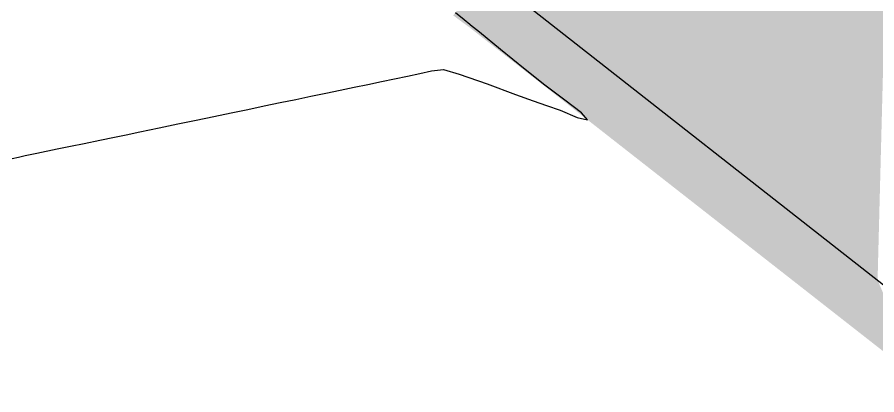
# Model space of a CAD drawing. Header units: millimetres. Extents: x 340454 to 342791, y 6993867 to 6995092.
# Drawn here: x 340753.27 to 340762.65, y 6994571.22 to 6994575.33 of the extents above; entities that cross this region are included whole.
import ezdxf

# ---------------------------------------------------------------- set-up
doc = ezdxf.new("R2010")
doc.units = ezdxf.units.MM
doc.header["$LTSCALE"] = 10
for name, color, linetype in [('A-MODELAGEM', 7, 'Continuous'), ('F-HZ-CORREDOR-FEAT', 2, 'Continuous'), ('T-HM-CURVA_INTERMEDIARIA', 45, 'Continuous')]:
    doc.layers.add(name, color=color, linetype=linetype)

msp = doc.modelspace()

# ---------------------------------------------------------------- linework, layer by layer
at = {"lineweight": 20}
msp.add_lwpolyline([(340782.2703, 6994557.1014), (340785.611, 6994569.974), (340769.737, 6994591.4125), (340755.7423, 6994581.1048), (340753.6414, 6994579.5354), (340782.2703, 6994557.1014)], close=True, dxfattribs=at)
msp.add_lwpolyline([(340753.6414, 6994579.5354), (340741.1862, 6994570.321, 0.137363), (340740.1932, 6994569.0438), (340779.0267, 6994544.6031), (340782.2703, 6994557.1014), (340753.6414, 6994579.5354)], format="xyb", close=True, dxfattribs=at)
at = {"layer": 'A-MODELAGEM', "color": 11, "linetype": 'Continuous', "lineweight": -3}
for points in [[(340762.937, 6994583.0727), (340762.3315, 6994582.0693), (340762.6614, 6994572.4672)], [(340762.3315, 6994582.0693), (340762.0825, 6994581.6567), (340761.8409, 6994573.1101)], [(340762.3315, 6994582.0693), (340761.8409, 6994573.1101), (340762.6614, 6994572.4672)], [(340762.0825, 6994581.6567), (340761.5485, 6994580.7716), (340761.8409, 6994573.1101)], [(340761.5485, 6994580.7716), (340761.2216, 6994580.2299), (340761.0205, 6994573.753)], [(340761.5485, 6994580.7716), (340761.0205, 6994573.753), (340761.8409, 6994573.1101)], [(340761.2216, 6994580.2299), (340760.7746, 6994579.4892), (340761.0205, 6994573.753)], [(340760.7746, 6994579.4892), (340760.3515, 6994578.7881), (340761.0205, 6994573.753)], [(340760.3515, 6994578.7881), (340760.0131, 6994578.2273), (340760.2, 6994574.3959)], [(340760.3515, 6994578.7881), (340760.2, 6994574.3959), (340761.0205, 6994573.753)], [(340760.0131, 6994578.2273), (340759.4685, 6994577.3248), (340760.2, 6994574.3959)], [(340759.4685, 6994577.3248), (340759.2692, 6994576.9944), (340759.3796, 6994575.0388)], [(340759.4685, 6994577.3248), (340759.3796, 6994575.0388), (340760.2, 6994574.3959)], [(340759.2692, 6994576.9944), (340758.5657, 6994575.8287), (340759.3796, 6994575.0388)], [(340758.3903, 6994575.8141), (340758.029, 6994575.353), (340758.2022, 6994575.2263)], [(340758.3903, 6994575.8141), (340758.2022, 6994575.2263), (340758.5034, 6994575.7254)], [(340758.5657, 6994575.8287), (340758.5591, 6994575.6818), (340759.3796, 6994575.0388)], [(340758.5034, 6994575.7254), (340758.2022, 6994575.2263), (340758.5591, 6994575.6818)], [(340758.5591, 6994575.6818), (340758.2022, 6994575.2263), (340759.0233, 6994574.5841)], [(340758.5591, 6994575.6818), (340759.0233, 6994574.5841), (340759.3796, 6994575.0388)], [(340759.3796, 6994575.0388), (340759.0233, 6994574.5841), (340759.8443, 6994573.942)], [(340759.3796, 6994575.0388), (340759.8443, 6994573.942), (340760.2, 6994574.3959)], [(340760.2, 6994574.3959), (340759.8443, 6994573.942), (340760.6654, 6994573.2999)], [(340760.2, 6994574.3959), (340760.6654, 6994573.2999), (340761.0205, 6994573.753)], [(340761.0205, 6994573.753), (340760.6654, 6994573.2999), (340761.4865, 6994572.6578)], [(340761.0205, 6994573.753), (340761.4865, 6994572.6578), (340761.8409, 6994573.1101)], [(340761.8409, 6994573.1101), (340761.4865, 6994572.6578), (340762.3075, 6994572.0156)], [(340761.8409, 6994573.1101), (340762.3075, 6994572.0156), (340762.6614, 6994572.4672)], [(340762.6614, 6994572.4672), (340762.3075, 6994572.0156), (340763.1286, 6994571.3735)]]:
    msp.add_solid(points, dxfattribs=at)
at = {"layer": 'F-HZ-CORREDOR-FEAT', "color": 2, "linetype": 'Continuous', "lineweight": -3}
msp.add_polyline3d([(340782.2591, 6994557.1101, 730.9668), (340785.5526, 6994569.8007, 730.4156), (340784.5605, 6994571.1407, 730.434), (340779.9002, 6994577.4346, 730.5207), (340769.6162, 6994591.3235, 730.7121), (340755.6103, 6994581.0019, 731.4454), (340753.6414, 6994579.5354, 731.5493), (340782.2591, 6994557.1101, 730.9668)], dxfattribs=at)
at = {"layer": 'T-HM-CURVA_INTERMEDIARIA', "color": 45, "linetype": 'Continuous', "lineweight": -3, "elevation": 732, "flags": 128}
msp.add_lwpolyline([(340753.2136, 6994573.7945), (340753.2848, 6994573.8093), (340753.3559, 6994573.8241), (340753.4834, 6994573.8505), (340753.7071, 6994573.8969), (340753.8536, 6994573.9273), (340753.9994, 6994573.9576), (340754.1717, 6994573.9934), (340754.331, 6994574.0264), (340754.4579, 6994574.0528), (340754.6101, 6994574.0843), (340754.8208, 6994574.1281), (340755.0242, 6994574.1703), (340755.2236, 6994574.2117), (340755.4161, 6994574.2516), (340755.605, 6994574.2908), (340755.7875, 6994574.3287), (340755.9667, 6994574.3659), (340756.1401, 6994574.4019), (340756.3114, 6994574.4374), (340756.4751, 6994574.4714), (340756.6392, 6994574.5055), (340756.7938, 6994574.5375), (340756.9499, 6994574.5699), (340757.0975, 6994574.6006), (340757.2461, 6994574.6314), (340757.3871, 6994574.6607), (340757.5305, 6994574.691), (340757.6637, 6994574.7181), (340757.7939, 6994574.7499), (340757.9228, 6994574.7633), (340758.0961, 6994574.7129), (340758.3997, 6994574.6061), (340758.7095, 6994574.4927), (340758.9016, 6994574.4224), (340759.0488, 6994574.3712), (340759.196, 6994574.3199), (340759.3832, 6994574.2387), (340759.4936, 6994574.2163), (340759.428, 6994574.2926), (340759.2459, 6994574.4285), (340759.0295, 6994574.5921), (340758.816, 6994574.765), (340758.5472, 6994574.9827), (340758.317, 6994575.1691), (340758.2194, 6994575.2482), (340758.2194, 6994575.2482), (340758.2185, 6994575.2489), (340758.2142, 6994575.2524), (340758.2113, 6994575.2547), (340758.1481, 6994575.3059), (340758.0526, 6994575.3832)], dxfattribs=at)

doc.saveas('drawing.dxf')
